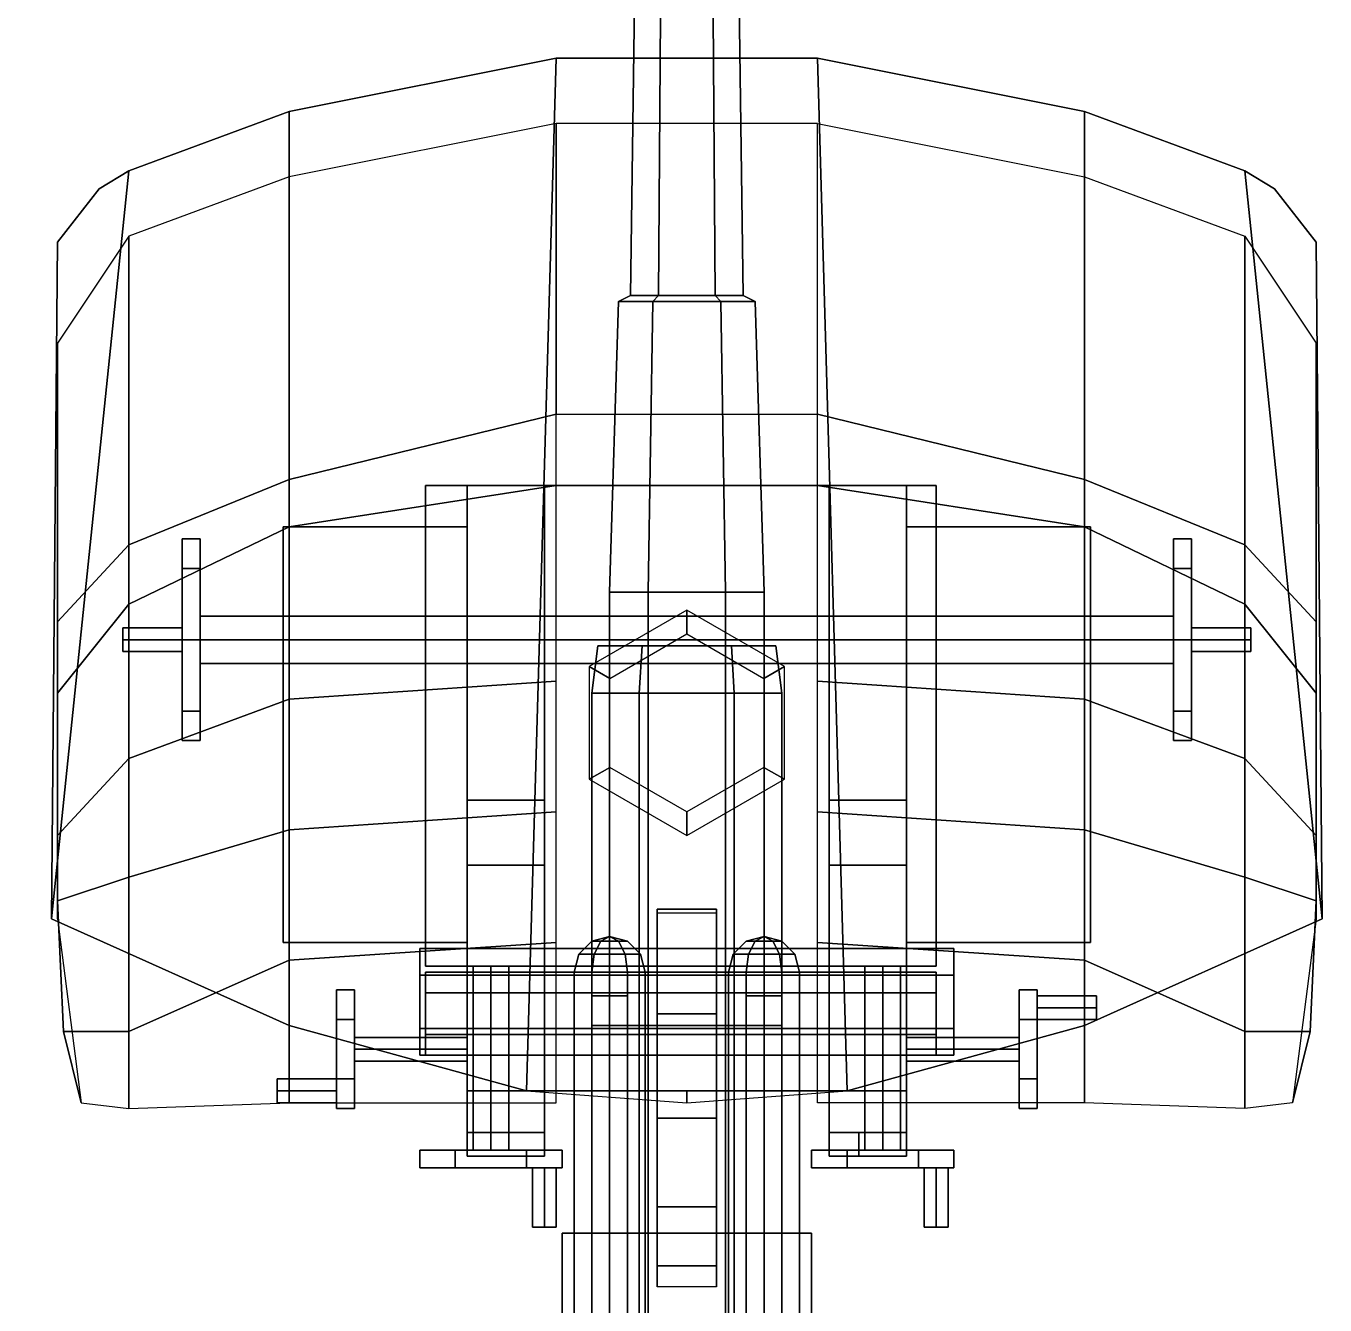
# Model space of a CAD drawing. Header units: millimetres. Extents: x -3.5 to 3.5, y -23.5 to 25.1.
# Drawn here: x -1.113 to 1.075, y -15.241 to -13.086 of the extents above; entities that cross this region are included whole.
import ezdxf

# ---------------------------------------------------------------- set-up
doc = ezdxf.new("R2010")
doc.units = ezdxf.units.MM
for name, color, linetype in [('gun', 1, 'Continuous'), ('sleeve', 5, 'Continuous'), ('superstructure', 3, 'Continuous'), ('turret', 2, 'Continuous')]:
    doc.layers.add(name, color=color, linetype=linetype)

msp = doc.modelspace()

# ---------------------------------------------------------------- linework, layer by layer
msp.add_3dface([(3.12, 12.85, -1.31), (3.12, -16.49, -1.31), (-3.12, -16.49, -1.31), (-3.12, 12.85, -1.31)])
at = {"layer": 'gun'}
for points in [[(-0.035, -11.73, 3.2906), (-0.07, -11.73, 3.23), (-0.095, -13.54, 3.23), (-0.0475, -13.54, 3.3123)], [(-0.07, -11.73, 3.23), (-0.035, -11.73, 3.1694), (-0.0475, -13.54, 3.1477), (-0.095, -13.54, 3.23)], [(-0.035, -11.73, 3.1694), (0.035, -11.73, 3.1694), (0.0475, -13.54, 3.1477), (-0.0475, -13.54, 3.1477)], [(0.035, -11.73, 3.2906), (-0.035, -11.73, 3.2906), (-0.0475, -13.54, 3.3123), (0.0475, -13.54, 3.3123)], [(0.07, -11.73, 3.23), (0.035, -11.73, 3.2906), (0.0475, -13.54, 3.3123), (0.095, -13.54, 3.23)], [(0.035, -11.73, 3.1694), (0.07, -11.73, 3.23), (0.095, -13.54, 3.23), (0.0475, -13.54, 3.1477)], [(-0.0475, -13.54, 3.3123), (-0.095, -13.54, 3.23), (-0.115, -13.55, 3.23), (-0.0575, -13.55, 3.3296)], [(-0.095, -13.54, 3.23), (-0.0475, -13.54, 3.1477), (-0.0575, -13.55, 3.1304), (-0.115, -13.55, 3.23)], [(-0.0475, -13.54, 3.1477), (0.0475, -13.54, 3.1477), (0.0575, -13.55, 3.1304), (-0.0575, -13.55, 3.1304)], [(0.0475, -13.54, 3.3123), (-0.0475, -13.54, 3.3123), (-0.0575, -13.55, 3.3296), (0.0575, -13.55, 3.3296)], [(0.095, -13.54, 3.23), (0.0475, -13.54, 3.3123), (0.0575, -13.55, 3.3296), (0.115, -13.55, 3.23)], [(0.0475, -13.54, 3.1477), (0.095, -13.54, 3.23), (0.115, -13.55, 3.23), (0.0575, -13.55, 3.1304)], [(-0.0575, -13.55, 3.3296), (-0.115, -13.55, 3.23), (-0.13, -14.04, 3.23), (-0.065, -14.04, 3.3426)], [(-0.115, -13.55, 3.23), (-0.0575, -13.55, 3.1304), (-0.065, -14.04, 3.1174), (-0.13, -14.04, 3.23)], [(-0.0575, -13.55, 3.1304), (0.0575, -13.55, 3.1304), (0.065, -14.04, 3.1174), (-0.065, -14.04, 3.1174)], [(0.0575, -13.55, 3.3296), (-0.0575, -13.55, 3.3296), (-0.065, -14.04, 3.3426), (0.065, -14.04, 3.3426)], [(0.115, -13.55, 3.23), (0.0575, -13.55, 3.3296), (0.065, -14.04, 3.3426), (0.13, -14.04, 3.23)], [(0.0575, -13.55, 3.1304), (0.115, -13.55, 3.23), (0.13, -14.04, 3.23), (0.065, -14.04, 3.1174)], [(-0.065, -14.04, 3.3426), (-0.13, -14.04, 3.23), (-0.13, -15.44, 3.23), (-0.065, -15.44, 3.3426)], [(-0.13, -14.04, 3.23), (-0.065, -14.04, 3.1174), (-0.065, -15.44, 3.1174), (-0.13, -15.44, 3.23)], [(-0.065, -14.04, 3.1174), (0.065, -14.04, 3.1174), (0.065, -15.44, 3.1174), (-0.065, -15.44, 3.1174)], [(0.065, -14.04, 3.3426), (-0.065, -14.04, 3.3426), (-0.065, -15.44, 3.3426), (0.065, -15.44, 3.3426)], [(0.13, -14.04, 3.23), (0.065, -14.04, 3.3426), (0.065, -15.44, 3.3426), (0.13, -15.44, 3.23)], [(0.065, -14.04, 3.1174), (0.13, -14.04, 3.23), (0.13, -15.44, 3.23), (0.065, -15.44, 3.1174)], [(-0.13, -14.72, 3.5), (-0.16, -14.72, 3.47), (-0.16, -15.53, 3.47), (-0.13, -15.53, 3.5)], [(-0.16, -14.72, 3.47), (-0.13, -14.72, 3.44), (-0.13, -15.53, 3.44), (-0.16, -15.53, 3.47)], [(-0.1, -14.72, 3.47), (-0.13, -14.72, 3.5), (-0.13, -15.53, 3.5), (-0.1, -15.53, 3.47)], [(-0.13, -14.72, 3.44), (-0.1, -14.72, 3.47), (-0.1, -15.53, 3.47), (-0.13, -15.53, 3.44)], [(0.1, -14.72, 3.47), (0.13, -14.72, 3.44), (0.13, -15.53, 3.44), (0.1, -15.53, 3.47)], [(0.13, -14.72, 3.5), (0.1, -14.72, 3.47), (0.1, -15.53, 3.47), (0.13, -15.53, 3.5)], [(0.13, -14.72, 3.44), (0.16, -14.72, 3.47), (0.16, -15.53, 3.47), (0.13, -15.53, 3.44)], [(0.16, -14.72, 3.47), (0.13, -14.72, 3.5), (0.13, -15.53, 3.5), (0.16, -15.53, 3.47)]]:
    msp.add_3dface(points, dxfattribs=at)
at = {"layer": 'sleeve'}
for points in [[(-0.075, -14.13, 3.3599), (-0.15, -14.13, 3.23), (-0.16, -14.21, 3.23), (-0.08, -14.21, 3.3686)], [(-0.15, -14.13, 3.23), (-0.075, -14.13, 3.1001), (-0.08, -14.21, 3.0914), (-0.16, -14.21, 3.23)], [(0.15, -14.13, 3.23), (-0.15, -14.13, 3.23), (-0.075, -14.13, 3.3599), (0.075, -14.13, 3.3599)], [(0.075, -14.13, 3.1001), (-0.075, -14.13, 3.1001), (-0.15, -14.13, 3.23), (0.15, -14.13, 3.23)], [(-0.075, -14.13, 3.1001), (0.075, -14.13, 3.1001), (0.08, -14.21, 3.0914), (-0.08, -14.21, 3.0914)], [(0.075, -14.13, 3.3599), (-0.075, -14.13, 3.3599), (-0.08, -14.21, 3.3686), (0.08, -14.21, 3.3686)], [(0.15, -14.13, 3.23), (0.075, -14.13, 3.3599), (0.08, -14.21, 3.3686), (0.16, -14.21, 3.23)], [(0.075, -14.13, 3.1001), (0.15, -14.13, 3.23), (0.16, -14.21, 3.23), (0.08, -14.21, 3.0914)], [(-0.08, -14.21, 3.3686), (-0.16, -14.21, 3.23), (-0.16, -15.4, 3.23), (-0.08, -15.4, 3.3686)], [(-0.16, -14.21, 3.23), (-0.08, -14.21, 3.0914), (-0.08, -15.4, 3.0914), (-0.16, -15.4, 3.23)], [(-0.08, -14.21, 3.0914), (0.08, -14.21, 3.0914), (0.08, -15.4, 3.0914), (-0.08, -15.4, 3.0914)], [(0.08, -14.21, 3.3686), (-0.08, -14.21, 3.3686), (-0.08, -15.4, 3.3686), (0.08, -15.4, 3.3686)], [(0.16, -14.21, 3.23), (0.08, -14.21, 3.3686), (0.08, -15.4, 3.3686), (0.16, -15.4, 3.23)], [(0.08, -14.21, 3.0914), (0.16, -14.21, 3.23), (0.16, -15.4, 3.23), (0.08, -15.4, 3.0914)], [(0.05, -14.58, 3.23), (0.05, -14.574, 2.805), (-0.05, -14.574, 2.805), (-0.05, -14.58, 3.23)], [(-0.05, -15.21, 3.23), (-0.05, -14.58, 3.23), (-0.05, -14.574, 2.805)], [(-0.05, -15.175, 3.054), (-0.05, -15.21, 3.23), (-0.05, -14.574, 2.805), (-0.05, -14.75, 2.77)], [(0.05, -14.574, 2.805), (0.05, -14.75, 2.77), (-0.05, -14.75, 2.77), (-0.05, -14.574, 2.805)], [(0.05, -14.58, 3.23), (0.05, -15.21, 3.23), (0.05, -14.574, 2.805)], [(0.05, -15.21, 3.23), (0.05, -15.175, 3.054), (0.05, -14.75, 2.77), (0.05, -14.574, 2.805)], [(-0.16, -14.628, 3.47), (-0.182, -14.65, 3.47), (-0.156, -14.65, 3.515), (-0.145, -14.628, 3.496)], [(-0.145, -14.628, 3.444), (-0.156, -14.65, 3.425), (-0.182, -14.65, 3.47), (-0.16, -14.628, 3.47)], [(-0.13, -14.62, 3.47), (-0.16, -14.628, 3.47), (-0.145, -14.628, 3.496), (-0.13, -14.62, 3.47)], [(-0.13, -14.62, 3.47), (-0.145, -14.628, 3.444), (-0.16, -14.628, 3.47), (-0.13, -14.62, 3.47)], [(-0.145, -14.628, 3.496), (-0.156, -14.65, 3.515), (-0.104, -14.65, 3.515), (-0.115, -14.628, 3.496)], [(-0.115, -14.628, 3.444), (-0.104, -14.65, 3.425), (-0.156, -14.65, 3.425), (-0.145, -14.628, 3.444)], [(-0.13, -14.62, 3.47), (-0.145, -14.628, 3.496), (-0.115, -14.628, 3.496), (-0.13, -14.62, 3.47)], [(-0.13, -14.62, 3.47), (-0.115, -14.628, 3.444), (-0.145, -14.628, 3.444), (-0.13, -14.62, 3.47)], [(-0.13, -14.62, 3.47), (-0.115, -14.628, 3.496), (-0.1, -14.628, 3.47), (-0.13, -14.62, 3.47)], [(-0.13, -14.62, 3.47), (-0.1, -14.628, 3.47), (-0.115, -14.628, 3.444), (-0.13, -14.62, 3.47)], [(-0.115, -14.628, 3.496), (-0.104, -14.65, 3.515), (-0.078, -14.65, 3.47), (-0.1, -14.628, 3.47)], [(-0.1, -14.628, 3.47), (-0.078, -14.65, 3.47), (-0.104, -14.65, 3.425), (-0.115, -14.628, 3.444)], [(0.115, -14.628, 3.444), (0.104, -14.65, 3.425), (0.078, -14.65, 3.47), (0.1, -14.628, 3.47)], [(0.1, -14.628, 3.47), (0.078, -14.65, 3.47), (0.104, -14.65, 3.515), (0.115, -14.628, 3.496)], [(0.13, -14.62, 3.47), (0.115, -14.628, 3.444), (0.1, -14.628, 3.47), (0.13, -14.62, 3.47)], [(0.13, -14.62, 3.47), (0.1, -14.628, 3.47), (0.115, -14.628, 3.496), (0.13, -14.62, 3.47)], [(0.145, -14.628, 3.444), (0.156, -14.65, 3.425), (0.104, -14.65, 3.425), (0.115, -14.628, 3.444)], [(0.115, -14.628, 3.496), (0.104, -14.65, 3.515), (0.156, -14.65, 3.515), (0.145, -14.628, 3.496)], [(0.13, -14.62, 3.47), (0.145, -14.628, 3.444), (0.115, -14.628, 3.444), (0.13, -14.62, 3.47)], [(0.13, -14.62, 3.47), (0.115, -14.628, 3.496), (0.145, -14.628, 3.496), (0.13, -14.62, 3.47)], [(0.13, -14.62, 3.47), (0.16, -14.628, 3.47), (0.145, -14.628, 3.444), (0.13, -14.62, 3.47)], [(0.13, -14.62, 3.47), (0.145, -14.628, 3.496), (0.16, -14.628, 3.47), (0.13, -14.62, 3.47)], [(0.16, -14.628, 3.47), (0.182, -14.65, 3.47), (0.156, -14.65, 3.425), (0.145, -14.628, 3.444)], [(0.145, -14.628, 3.496), (0.156, -14.65, 3.515), (0.182, -14.65, 3.47), (0.16, -14.628, 3.47)], [(-0.182, -14.65, 3.47), (-0.19, -14.68, 3.47), (-0.16, -14.68, 3.522), (-0.156, -14.65, 3.515)], [(-0.156, -14.65, 3.425), (-0.16, -14.68, 3.418), (-0.19, -14.68, 3.47), (-0.182, -14.65, 3.47)], [(-0.156, -14.65, 3.515), (-0.16, -14.68, 3.522), (-0.1, -14.68, 3.522), (-0.104, -14.65, 3.515)], [(-0.104, -14.65, 3.425), (-0.1, -14.68, 3.418), (-0.16, -14.68, 3.418), (-0.156, -14.65, 3.425)], [(-0.104, -14.65, 3.515), (-0.1, -14.68, 3.522), (-0.07, -14.68, 3.47), (-0.078, -14.65, 3.47)], [(-0.078, -14.65, 3.47), (-0.07, -14.68, 3.47), (-0.1, -14.68, 3.418), (-0.104, -14.65, 3.425)], [(0.104, -14.65, 3.425), (0.1, -14.68, 3.418), (0.07, -14.68, 3.47), (0.078, -14.65, 3.47)], [(0.078, -14.65, 3.47), (0.07, -14.68, 3.47), (0.1, -14.68, 3.522), (0.104, -14.65, 3.515)], [(0.156, -14.65, 3.425), (0.16, -14.68, 3.418), (0.1, -14.68, 3.418), (0.104, -14.65, 3.425)], [(0.104, -14.65, 3.515), (0.1, -14.68, 3.522), (0.16, -14.68, 3.522), (0.156, -14.65, 3.515)], [(0.182, -14.65, 3.47), (0.19, -14.68, 3.47), (0.16, -14.68, 3.418), (0.156, -14.65, 3.425)], [(0.156, -14.65, 3.515), (0.16, -14.68, 3.522), (0.19, -14.68, 3.47), (0.182, -14.65, 3.47)], [(-0.44, -14.785, 3.2906), (-0.44, -14.715, 3.2906), (-0.44, -14.68, 3.23), (-0.44, -14.82, 3.23)], [(0.42, -14.715, 3.2906), (0.42, -14.68, 3.23), (-0.44, -14.68, 3.23), (-0.44, -14.715, 3.2906)], [(-0.44, -14.82, 3.23), (-0.44, -14.68, 3.23), (-0.44, -14.715, 3.1694), (-0.44, -14.785, 3.1694)], [(0.42, -14.68, 3.23), (0.42, -14.715, 3.1694), (-0.44, -14.715, 3.1694), (-0.44, -14.68, 3.23)], [(-0.16, -14.68, 3.522), (-0.19, -14.68, 3.47), (-0.19, -15.51, 3.47), (-0.16, -15.51, 3.522)], [(-0.19, -14.68, 3.47), (-0.16, -14.68, 3.418), (-0.16, -15.51, 3.418), (-0.19, -15.51, 3.47)], [(-0.16, -14.68, 3.14), (-0.16, -14.77, 3.14), (-0.16, -14.77, 3.42), (-0.16, -14.68, 3.42)], [(0.16, -14.68, 3.14), (-0.16, -14.68, 3.14), (-0.16, -14.68, 3.42), (0.16, -14.68, 3.42)], [(0.16, -14.77, 3.14), (-0.16, -14.77, 3.14), (-0.16, -14.68, 3.14), (0.16, -14.68, 3.14)], [(-0.1, -14.68, 3.522), (-0.16, -14.68, 3.522), (-0.16, -15.51, 3.522), (-0.1, -15.51, 3.522)], [(-0.16, -14.68, 3.418), (-0.1, -14.68, 3.418), (-0.1, -15.51, 3.418), (-0.16, -15.51, 3.418)], [(-0.16, -14.68, 3.42), (-0.16, -14.77, 3.42), (0.16, -14.77, 3.42), (0.16, -14.68, 3.42)], [(-0.07, -14.68, 3.47), (-0.1, -14.68, 3.522), (-0.1, -15.51, 3.522), (-0.07, -15.51, 3.47)], [(-0.1, -14.68, 3.418), (-0.07, -14.68, 3.47), (-0.07, -15.51, 3.47), (-0.1, -15.51, 3.418)], [(0.07, -14.68, 3.47), (0.1, -14.68, 3.418), (0.1, -15.51, 3.418), (0.07, -15.51, 3.47)], [(0.1, -14.68, 3.522), (0.07, -14.68, 3.47), (0.07, -15.51, 3.47), (0.1, -15.51, 3.522)], [(0.1, -14.68, 3.418), (0.16, -14.68, 3.418), (0.16, -15.51, 3.418), (0.1, -15.51, 3.418)], [(0.16, -14.68, 3.522), (0.1, -14.68, 3.522), (0.1, -15.51, 3.522), (0.16, -15.51, 3.522)], [(0.16, -14.68, 3.42), (0.16, -14.77, 3.42), (0.16, -14.77, 3.14), (0.16, -14.68, 3.14)], [(0.16, -14.68, 3.418), (0.19, -14.68, 3.47), (0.19, -15.51, 3.47), (0.16, -15.51, 3.418)], [(0.19, -14.68, 3.47), (0.16, -14.68, 3.522), (0.16, -15.51, 3.522), (0.19, -15.51, 3.47)], [(0.42, -14.82, 3.23), (0.42, -14.68, 3.23), (0.42, -14.715, 3.2906), (0.42, -14.785, 3.2906)], [(0.42, -14.785, 3.1694), (0.42, -14.715, 3.1694), (0.42, -14.68, 3.23), (0.42, -14.82, 3.23)], [(0.42, -14.715, 3.1694), (0.42, -14.785, 3.1694), (-0.44, -14.785, 3.1694), (-0.44, -14.715, 3.1694)], [(0.42, -14.785, 3.2906), (0.42, -14.715, 3.2906), (-0.44, -14.715, 3.2906), (-0.44, -14.785, 3.2906)], [(0.16, -14.77, 3.42), (-0.16, -14.77, 3.42), (-0.16, -14.77, 3.14), (0.16, -14.77, 3.14)], [(-0.05, -15.0753, 2.9047), (-0.05, -15.175, 3.054), (-0.05, -14.75, 2.77), (-0.05, -14.926, 2.805)], [(0.05, -14.75, 2.77), (0.05, -14.926, 2.805), (-0.05, -14.926, 2.805), (-0.05, -14.75, 2.77)], [(0.05, -15.175, 3.054), (0.05, -15.0753, 2.9047), (0.05, -14.926, 2.805), (0.05, -14.75, 2.77)], [(0.42, -14.82, 3.23), (0.42, -14.785, 3.2906), (-0.44, -14.785, 3.2906), (-0.44, -14.82, 3.23)], [(0.42, -14.785, 3.1694), (0.42, -14.82, 3.23), (-0.44, -14.82, 3.23), (-0.44, -14.785, 3.1694)], [(0.05, -14.926, 2.805), (0.05, -15.0753, 2.9047), (-0.05, -15.0753, 2.9047), (-0.05, -14.926, 2.805)], [(0.05, -15.0753, 2.9047), (0.05, -15.175, 3.054), (-0.05, -15.175, 3.054), (-0.05, -15.0753, 2.9047)], [(-0.21, -15.12, 3.14), (-0.21, -15.4, 3.14), (-0.21, -15.4, 3.48), (-0.21, -15.12, 3.48)], [(0.21, -15.12, 3.14), (-0.21, -15.12, 3.14), (-0.21, -15.12, 3.48), (0.21, -15.12, 3.48)], [(0.21, -15.4, 3.14), (-0.21, -15.4, 3.14), (-0.21, -15.12, 3.14), (0.21, -15.12, 3.14)], [(0.21, -15.12, 3.48), (-0.21, -15.12, 3.48), (-0.08, -15.12, 3.56), (0.08, -15.12, 3.56)], [(-0.21, -15.12, 3.48), (-0.21, -15.4, 3.48), (-0.08, -15.4, 3.56), (-0.08, -15.12, 3.56)], [(-0.08, -15.12, 3.56), (-0.08, -15.4, 3.56), (0.08, -15.4, 3.56), (0.08, -15.12, 3.56)], [(0.08, -15.12, 3.56), (0.08, -15.4, 3.56), (0.21, -15.4, 3.48), (0.21, -15.12, 3.48)], [(0.21, -15.12, 3.48), (0.21, -15.4, 3.48), (0.21, -15.4, 3.14), (0.21, -15.12, 3.14)], [(0.05, -15.175, 3.054), (0.05, -15.21, 3.23), (-0.05, -15.21, 3.23), (-0.05, -15.175, 3.054)]]:
    msp.add_3dface(points, dxfattribs=at)
at = {"layer": 'superstructure'}
for points in [[(-0.99, -17.37, 5.66), (-1, -17.37, 5.67), (-1.99, -6.92, 5.98), (-1.98, -6.92, 5.97)], [(-1, -17.37, 5.67), (-0.99, -17.37, 5.68), (-1.98, -6.92, 5.99), (-1.99, -6.92, 5.98)], [(-0.98, -17.37, 5.67), (-0.99, -17.37, 5.66), (-1.98, -6.92, 5.97), (-1.97, -6.92, 5.98)], [(-0.99, -17.37, 5.68), (-0.98, -17.37, 5.67), (-1.97, -6.92, 5.98), (-1.98, -6.92, 5.99)], [(0.98, -17.37, 5.67), (0.99, -17.37, 5.68), (1.98, -6.92, 5.99), (1.97, -6.92, 5.98)], [(0.99, -17.37, 5.66), (0.98, -17.37, 5.67), (1.97, -6.92, 5.98), (1.98, -6.92, 5.97)], [(0.99, -17.37, 5.68), (1, -17.37, 5.67), (1.99, -6.92, 5.98), (1.98, -6.92, 5.99)], [(1, -17.37, 5.67), (0.99, -17.37, 5.66), (1.98, -6.92, 5.97), (1.99, -6.92, 5.98)], [(-1.63, -10.67, 2.34), (-2.33, -17.99, 2.34), (2.33, -17.99, 2.34), (1.63, -10.67, 2.34)]]:
    msp.add_3dface(points, dxfattribs=at)
at = {"layer": 'turret'}
for points in [[(-0.67, -13.23, 2.06), (-0.22, -13.14, 2.06), (-0.22, -13.14, 1.92), (-0.67, -13.23, 1.92)], [(-0.67, -14.77, 2.06), (-0.27, -14.88, 2.06), (-0.22, -13.14, 2.06), (-0.67, -13.23, 2.06)], [(-0.22, -13.14, 2.06), (-0.27, -14.88, 2.06), (0.27, -14.88, 2.06), (0.22, -13.14, 2.06)], [(0.22, -13.14, 1.92), (-0.22, -13.14, 1.92), (-0.22, -13.14, 2.06), (0.22, -13.14, 2.06)], [(0.67, -13.23, 1.92), (0.22, -13.14, 1.92), (0.22, -13.14, 2.06), (0.67, -13.23, 2.06)], [(0.22, -13.14, 2.06), (0.27, -14.88, 2.06), (0.67, -14.77, 2.06), (0.67, -13.23, 2.06)], [(-1.07, -14.59, 2.06), (-0.67, -14.77, 2.06), (-0.67, -13.23, 2.06), (-0.94, -13.33, 2.06)], [(-0.94, -13.33, 2.06), (-0.67, -13.23, 2.06), (-0.67, -13.23, 1.92), (-0.94, -13.33, 1.92)], [(0.94, -13.33, 1.92), (0.67, -13.23, 1.92), (0.67, -13.23, 2.06), (0.94, -13.33, 2.06)], [(0.67, -13.23, 2.06), (0.67, -14.77, 2.06), (1.07, -14.59, 2.06), (0.94, -13.33, 2.06)], [(-1.06, -13.45, 2.06), (-1.07, -14.59, 2.06), (-0.94, -13.33, 2.06), (-0.99, -13.36, 2.06)], [(-0.99, -13.36, 2.06), (-0.94, -13.33, 2.06), (-0.94, -13.33, 1.92), (-0.99, -13.36, 1.92)], [(0.99, -13.36, 1.92), (0.94, -13.33, 1.92), (0.94, -13.33, 2.06), (0.99, -13.36, 2.06)], [(0.94, -13.33, 2.06), (1.07, -14.59, 2.06), (1.06, -13.45, 2.06), (0.99, -13.36, 2.06)], [(-0.99, -13.36, 1.92), (-1.06, -13.45, 1.92), (-1.06, -13.45, 2.06), (-0.99, -13.36, 2.06)], [(0.99, -13.36, 2.06), (1.06, -13.45, 2.06), (1.06, -13.45, 1.92), (0.99, -13.36, 1.92)], [(-1.06, -13.45, 1.92), (-1.07, -14.59, 1.92), (-1.07, -14.59, 2.06), (-1.06, -13.45, 2.06)], [(1.06, -13.45, 2.06), (1.07, -14.59, 2.06), (1.07, -14.59, 1.92), (1.06, -13.45, 1.92)], [(-0.44, -13.86, 2.38), (-0.44, -14.67, 2.38), (-0.44, -14.67, 2.48), (-0.44, -13.86, 2.48)], [(0.42, -13.86, 2.38), (-0.44, -13.86, 2.38), (-0.44, -13.86, 2.48), (0.42, -13.86, 2.48)], [(0.42, -14.67, 2.38), (-0.44, -14.67, 2.38), (-0.44, -13.86, 2.38), (0.42, -13.86, 2.38)], [(-0.44, -13.86, 2.48), (-0.44, -14.67, 2.48), (0.42, -14.67, 2.48), (0.42, -13.86, 2.48)], [(-0.24, -13.86, 2.48), (-0.37, -13.86, 2.48), (-0.37, -13.86, 3.18), (-0.24, -13.86, 3.18)], [(-0.37, -13.86, 2.48), (-0.37, -14.67, 2.48), (-0.37, -14.67, 3.18), (-0.37, -13.86, 3.18)], [(-0.24, -13.86, 3.18), (-0.37, -13.86, 3.18), (-0.37, -14.39, 3.18), (-0.24, -14.39, 3.18)], [(-0.24, -13.86, 3.18), (-0.24, -14.67, 3.18), (-0.24, -14.67, 2.48), (-0.24, -13.86, 2.48)], [(0.24, -13.86, 2.48), (0.24, -14.67, 2.48), (0.24, -14.67, 3.18), (0.24, -13.86, 3.18)], [(0.37, -13.86, 2.48), (0.24, -13.86, 2.48), (0.24, -13.86, 3.18), (0.37, -13.86, 3.18)], [(0.37, -13.86, 3.18), (0.24, -13.86, 3.18), (0.24, -14.39, 3.18), (0.37, -14.39, 3.18)], [(0.37, -13.86, 3.18), (0.37, -14.67, 3.18), (0.37, -14.67, 2.48), (0.37, -13.86, 2.48)], [(0.42, -13.86, 2.48), (0.42, -14.67, 2.48), (0.42, -14.67, 2.38), (0.42, -13.86, 2.38)], [(-0.37, -13.93, 2.92), (-0.37, -13.93, 2.69), (-0.68, -13.93, 2.69), (-0.68, -13.93, 2.92)], [(-0.68, -13.93, 2.69), (-0.68, -14.63, 2.69), (-0.68, -14.63, 2.92), (-0.68, -13.93, 2.92)], [(-0.37, -13.93, 2.69), (-0.37, -14.63, 2.69), (-0.68, -14.63, 2.69), (-0.68, -13.93, 2.69)], [(-0.68, -13.93, 2.92), (-0.68, -14.63, 2.92), (-0.37, -14.63, 2.92), (-0.37, -13.93, 2.92)], [(0.68, -13.93, 2.92), (0.68, -13.93, 2.69), (0.37, -13.93, 2.69), (0.37, -13.93, 2.92)], [(0.68, -13.93, 2.69), (0.68, -14.63, 2.69), (0.37, -14.63, 2.69), (0.37, -13.93, 2.69)], [(0.37, -13.93, 2.92), (0.37, -14.63, 2.92), (0.68, -14.63, 2.92), (0.68, -13.93, 2.92)], [(0.68, -14.63, 2.92), (0.68, -14.63, 2.69), (0.68, -13.93, 2.69), (0.68, -13.93, 2.92)], [(-0.82, -13.9998, 2.9202), (-0.82, -13.95, 2.8), (-0.85, -13.95, 2.8), (-0.85, -13.9998, 2.9202)], [(-0.85, -14.29, 2.8), (-0.85, -13.9998, 2.9202), (-0.85, -13.95, 2.8), (-0.85, -14.2402, 2.6798)], [(-0.85, -14.2402, 2.6798), (-0.85, -13.95, 2.8), (-0.85, -13.9998, 2.6798), (-0.85, -14.12, 2.63)], [(-0.82, -13.95, 2.8), (-0.82, -13.9998, 2.6798), (-0.85, -13.9998, 2.6798), (-0.85, -13.95, 2.8)], [(-0.82, -14.2402, 2.6798), (-0.82, -13.95, 2.8), (-0.82, -13.9998, 2.9202), (-0.82, -14.29, 2.8)], [(-0.82, -14.12, 2.63), (-0.82, -13.9998, 2.6798), (-0.82, -13.95, 2.8), (-0.82, -14.2402, 2.6798)], [(0.82, -13.95, 2.8), (0.82, -13.9998, 2.9202), (0.85, -13.9998, 2.9202), (0.85, -13.95, 2.8)], [(0.82, -13.95, 2.8), (0.82, -14.2402, 2.9202), (0.82, -14.12, 2.97), (0.82, -13.9998, 2.9202)], [(0.82, -13.9998, 2.6798), (0.82, -14.29, 2.8), (0.82, -14.2402, 2.9202), (0.82, -13.95, 2.8)], [(0.82, -13.9998, 2.6798), (0.82, -13.95, 2.8), (0.85, -13.95, 2.8), (0.85, -13.9998, 2.6798)], [(0.85, -13.9998, 2.9202), (0.85, -14.12, 2.97), (0.85, -14.2402, 2.9202), (0.85, -13.95, 2.8)], [(0.85, -13.95, 2.8), (0.85, -14.2402, 2.9202), (0.85, -14.29, 2.8), (0.85, -13.9998, 2.6798)], [(-0.85, -14.2402, 2.9202), (-0.85, -14.12, 2.97), (-0.85, -13.9998, 2.9202), (-0.85, -14.29, 2.8)], [(-0.82, -13.9998, 2.6798), (-0.82, -14.12, 2.63), (-0.85, -14.12, 2.63), (-0.85, -13.9998, 2.6798)], [(-0.82, -14.12, 2.97), (-0.82, -13.9998, 2.9202), (-0.85, -13.9998, 2.9202), (-0.85, -14.12, 2.97)], [(-0.82, -14.29, 2.8), (-0.82, -13.9998, 2.9202), (-0.82, -14.12, 2.97), (-0.82, -14.2402, 2.9202)], [(0.82, -14.12, 2.63), (0.82, -13.9998, 2.6798), (0.85, -13.9998, 2.6798), (0.85, -14.12, 2.63)], [(0.82, -14.12, 2.63), (0.82, -14.2402, 2.6798), (0.82, -14.29, 2.8), (0.82, -13.9998, 2.6798)], [(0.82, -13.9998, 2.9202), (0.82, -14.12, 2.97), (0.85, -14.12, 2.97), (0.85, -13.9998, 2.9202)], [(0.85, -13.9998, 2.6798), (0.85, -14.29, 2.8), (0.85, -14.2402, 2.6798), (0.85, -14.12, 2.63)], [(0.82, -14.12, 2.84), (0.82, -14.08, 2.8), (-0.82, -14.08, 2.8), (-0.82, -14.12, 2.84)], [(0.82, -14.08, 2.8), (0.82, -14.12, 2.76), (-0.82, -14.12, 2.76), (-0.82, -14.08, 2.8)], [(0, -14.07, 2.06), (-0.1645, -14.165, 2.06), (-0.1299, -14.185, 2.38), (0, -14.11, 2.38)], [(0.1645, -14.165, 2.06), (0, -14.07, 2.06), (0, -14.11, 2.38), (0.1299, -14.185, 2.38)], [(-0.95, -14.14, 2.93), (-0.95, -14.12, 2.95), (-0.95, -14.1, 2.93), (-0.95, -14.12, 2.91)], [(-0.85, -14.1, 2.93), (-0.85, -14.12, 2.91), (-0.95, -14.12, 2.91), (-0.95, -14.1, 2.93)], [(-0.85, -14.12, 2.95), (-0.85, -14.1, 2.93), (-0.95, -14.1, 2.93), (-0.95, -14.12, 2.95)], [(0.85, -14.1, 2.93), (0.85, -14.12, 2.95), (0.95, -14.12, 2.95), (0.95, -14.1, 2.93)], [(0.85, -14.12, 2.91), (0.85, -14.1, 2.93), (0.95, -14.1, 2.93), (0.95, -14.12, 2.91)], [(0.95, -14.1, 2.93), (0.95, -14.12, 2.95), (0.95, -14.14, 2.93), (0.95, -14.12, 2.91)], [(-0.85, -14.12, 2.91), (-0.85, -14.14, 2.93), (-0.95, -14.14, 2.93), (-0.95, -14.12, 2.91)], [(-0.85, -14.14, 2.93), (-0.85, -14.12, 2.95), (-0.95, -14.12, 2.95), (-0.95, -14.14, 2.93)], [(-0.82, -14.12, 2.63), (-0.82, -14.2402, 2.6798), (-0.85, -14.2402, 2.6798), (-0.85, -14.12, 2.63)], [(-0.82, -14.2402, 2.9202), (-0.82, -14.12, 2.97), (-0.85, -14.12, 2.97), (-0.85, -14.2402, 2.9202)], [(0.82, -14.16, 2.8), (0.82, -14.12, 2.84), (-0.82, -14.12, 2.84), (-0.82, -14.16, 2.8)], [(0.82, -14.12, 2.76), (0.82, -14.16, 2.8), (-0.82, -14.16, 2.8), (-0.82, -14.12, 2.76)], [(0.82, -14.2402, 2.6798), (0.82, -14.12, 2.63), (0.85, -14.12, 2.63), (0.85, -14.2402, 2.6798)], [(0.82, -14.12, 2.97), (0.82, -14.2402, 2.9202), (0.85, -14.2402, 2.9202), (0.85, -14.12, 2.97)], [(0.85, -14.12, 2.95), (0.85, -14.14, 2.93), (0.95, -14.14, 2.93), (0.95, -14.12, 2.95)], [(0.85, -14.14, 2.93), (0.85, -14.12, 2.91), (0.95, -14.12, 2.91), (0.95, -14.14, 2.93)], [(-0.1645, -14.165, 2.06), (-0.1645, -14.355, 2.06), (-0.1299, -14.335, 2.38), (-0.1299, -14.185, 2.38)], [(0.1645, -14.355, 2.06), (0.1645, -14.165, 2.06), (0.1299, -14.185, 2.38), (0.1299, -14.335, 2.38)], [(-0.82, -14.29, 2.8), (-0.82, -14.2402, 2.9202), (-0.85, -14.2402, 2.9202), (-0.85, -14.29, 2.8)], [(-0.82, -14.2402, 2.6798), (-0.82, -14.29, 2.8), (-0.85, -14.29, 2.8), (-0.85, -14.2402, 2.6798)], [(0.82, -14.2402, 2.9202), (0.82, -14.29, 2.8), (0.85, -14.29, 2.8), (0.85, -14.2402, 2.9202)], [(0.82, -14.29, 2.8), (0.82, -14.2402, 2.6798), (0.85, -14.2402, 2.6798), (0.85, -14.29, 2.8)], [(-0.1645, -14.355, 2.06), (0, -14.45, 2.06), (0, -14.41, 2.38), (-0.1299, -14.335, 2.38)], [(0, -14.45, 2.06), (0.1645, -14.355, 2.06), (0.1299, -14.335, 2.38), (0, -14.41, 2.38)], [(-0.24, -14.39, 3.18), (-0.37, -14.39, 3.18), (-0.37, -14.5, 3.39), (-0.24, -14.5, 3.39)], [(-0.37, -14.39, 3.18), (-0.37, -14.67, 3.18), (-0.37, -14.67, 3.39), (-0.37, -14.5, 3.39)], [(-0.24, -14.5, 3.39), (-0.24, -14.67, 3.39), (-0.24, -14.67, 3.18), (-0.24, -14.39, 3.18)], [(0.24, -14.39, 3.18), (0.24, -14.67, 3.18), (0.24, -14.67, 3.39), (0.24, -14.5, 3.39)], [(0.37, -14.39, 3.18), (0.24, -14.39, 3.18), (0.24, -14.5, 3.39), (0.37, -14.5, 3.39)], [(0.37, -14.5, 3.39), (0.37, -14.67, 3.39), (0.37, -14.67, 3.18), (0.37, -14.39, 3.18)], [(-0.37, -14.5, 3.39), (-0.37, -14.67, 3.39), (-0.24, -14.67, 3.39), (-0.24, -14.5, 3.39)], [(0.24, -14.5, 3.39), (0.24, -14.67, 3.39), (0.37, -14.67, 3.39), (0.37, -14.5, 3.39)], [(-1.07, -14.59, 1.92), (-0.67, -14.77, 1.92), (-0.67, -14.77, 2.06), (-1.07, -14.59, 2.06)], [(1.07, -14.59, 2.06), (0.67, -14.77, 2.06), (0.67, -14.77, 1.92), (1.07, -14.59, 1.92)], [(-0.68, -14.63, 2.92), (-0.68, -14.63, 2.69), (-0.37, -14.63, 2.69), (-0.37, -14.63, 2.92)], [(0.37, -14.63, 2.92), (0.37, -14.63, 2.69), (0.68, -14.63, 2.69), (0.68, -14.63, 2.92)], [(-0.45, -14.82, 2.73), (-0.45, -14.64, 2.73), (-0.45, -14.685, 2.6521), (-0.45, -14.775, 2.6521)], [(0.45, -14.64, 2.73), (0.45, -14.685, 2.6521), (-0.45, -14.685, 2.6521), (-0.45, -14.64, 2.73)], [(-0.45, -14.775, 2.8079), (-0.45, -14.685, 2.8079), (-0.45, -14.64, 2.73), (-0.45, -14.82, 2.73)], [(0.45, -14.685, 2.8079), (0.45, -14.64, 2.73), (-0.45, -14.64, 2.73), (-0.45, -14.685, 2.8079)], [(0.45, -14.775, 2.6521), (0.45, -14.685, 2.6521), (0.45, -14.64, 2.73), (0.45, -14.82, 2.73)], [(0.45, -14.82, 2.73), (0.45, -14.64, 2.73), (0.45, -14.685, 2.8079), (0.45, -14.775, 2.8079)], [(0.42, -14.67, 2.48), (-0.44, -14.67, 2.48), (-0.44, -14.67, 2.38), (0.42, -14.67, 2.38)], [(-0.37, -14.67, 2.77), (-0.37, -14.95, 2.84), (-0.37, -14.95, 3.08), (-0.37, -14.67, 3.08)], [(-0.24, -14.67, 3.18), (-0.37, -14.67, 3.18), (-0.37, -14.67, 2.48), (-0.24, -14.67, 2.48)], [(-0.24, -14.67, 2.77), (-0.24, -14.95, 2.84), (-0.37, -14.95, 2.84), (-0.37, -14.67, 2.77)], [(-0.37, -14.67, 3.05), (-0.37, -14.88, 3.16), (-0.37, -14.88, 3.32), (-0.37, -14.67, 3.32)], [(-0.24, -14.67, 3.39), (-0.37, -14.67, 3.39), (-0.37, -14.67, 3.18), (-0.24, -14.67, 3.18)], [(-0.37, -14.67, 3.08), (-0.37, -14.95, 3.08), (-0.24, -14.95, 3.08), (-0.24, -14.67, 3.08)], [(-0.24, -14.67, 3.05), (-0.24, -14.88, 3.16), (-0.37, -14.88, 3.16), (-0.37, -14.67, 3.05)], [(-0.37, -14.67, 3.32), (-0.37, -14.88, 3.32), (-0.24, -14.88, 3.32), (-0.24, -14.67, 3.32)], [(-0.33, -14.67, 2.83), (-0.36, -14.67, 2.8), (-0.36, -14.98, 2.8), (-0.33, -14.98, 2.83)], [(-0.36, -14.67, 2.8), (-0.33, -14.67, 2.77), (-0.33, -14.98, 2.77), (-0.36, -14.98, 2.8)], [(-0.3, -14.67, 2.8), (-0.33, -14.67, 2.83), (-0.33, -14.98, 2.83), (-0.3, -14.98, 2.8)], [(-0.33, -14.67, 2.77), (-0.3, -14.67, 2.8), (-0.3, -14.98, 2.8), (-0.33, -14.98, 2.77)], [(-0.24, -14.95, 3.08), (-0.24, -14.95, 2.84), (-0.24, -14.67, 2.77), (-0.24, -14.67, 3.08)], [(-0.24, -14.88, 3.32), (-0.24, -14.88, 3.16), (-0.24, -14.67, 3.05), (-0.24, -14.67, 3.32)], [(0.24, -14.67, 2.77), (0.24, -14.95, 2.84), (0.24, -14.95, 3.08), (0.24, -14.67, 3.08)], [(0.37, -14.67, 3.18), (0.24, -14.67, 3.18), (0.24, -14.67, 2.48), (0.37, -14.67, 2.48)], [(0.37, -14.67, 2.77), (0.37, -14.95, 2.84), (0.24, -14.95, 2.84), (0.24, -14.67, 2.77)], [(0.24, -14.67, 3.05), (0.24, -14.88, 3.16), (0.24, -14.88, 3.32), (0.24, -14.67, 3.32)], [(0.37, -14.67, 3.39), (0.24, -14.67, 3.39), (0.24, -14.67, 3.18), (0.37, -14.67, 3.18)], [(0.24, -14.67, 3.08), (0.24, -14.95, 3.08), (0.37, -14.95, 3.08), (0.37, -14.67, 3.08)], [(0.37, -14.67, 3.05), (0.37, -14.88, 3.16), (0.24, -14.88, 3.16), (0.24, -14.67, 3.05)], [(0.24, -14.67, 3.32), (0.24, -14.88, 3.32), (0.37, -14.88, 3.32), (0.37, -14.67, 3.32)], [(0.33, -14.67, 2.83), (0.3, -14.67, 2.8), (0.3, -14.98, 2.8), (0.33, -14.98, 2.83)], [(0.3, -14.67, 2.8), (0.33, -14.67, 2.77), (0.33, -14.98, 2.77), (0.3, -14.98, 2.8)], [(0.36, -14.67, 2.8), (0.33, -14.67, 2.83), (0.33, -14.98, 2.83), (0.36, -14.98, 2.8)], [(0.33, -14.67, 2.77), (0.36, -14.67, 2.8), (0.36, -14.98, 2.8), (0.33, -14.98, 2.77)], [(0.37, -14.95, 3.08), (0.37, -14.95, 2.84), (0.37, -14.67, 2.77), (0.37, -14.67, 3.08)], [(0.37, -14.88, 3.32), (0.37, -14.88, 3.16), (0.37, -14.67, 3.05), (0.37, -14.67, 3.32)], [(0.45, -14.775, 2.8079), (0.45, -14.685, 2.8079), (-0.45, -14.685, 2.8079), (-0.45, -14.775, 2.8079)], [(0.45, -14.685, 2.6521), (0.45, -14.775, 2.6521), (-0.45, -14.775, 2.6521), (-0.45, -14.685, 2.6521)], [(-0.59, -14.91, 3.16), (-0.59, -14.71, 3.16), (-0.59, -14.76, 3.0734), (-0.59, -14.86, 3.0734)], [(-0.56, -14.71, 3.16), (-0.56, -14.76, 3.0734), (-0.59, -14.76, 3.0734), (-0.59, -14.71, 3.16)], [(-0.59, -14.86, 3.2466), (-0.59, -14.76, 3.2466), (-0.59, -14.71, 3.16), (-0.59, -14.91, 3.16)], [(-0.56, -14.76, 3.2466), (-0.56, -14.71, 3.16), (-0.59, -14.71, 3.16), (-0.59, -14.76, 3.2466)], [(-0.56, -14.86, 3.0734), (-0.56, -14.76, 3.0734), (-0.56, -14.71, 3.16), (-0.56, -14.91, 3.16)], [(-0.56, -14.91, 3.16), (-0.56, -14.71, 3.16), (-0.56, -14.76, 3.2466), (-0.56, -14.86, 3.2466)], [(0.56, -14.76, 3.0734), (0.56, -14.71, 3.16), (0.59, -14.71, 3.16), (0.59, -14.76, 3.0734)], [(0.56, -14.76, 3.0734), (0.56, -14.86, 3.0734), (0.56, -14.91, 3.16), (0.56, -14.71, 3.16)], [(0.56, -14.71, 3.16), (0.56, -14.76, 3.2466), (0.59, -14.76, 3.2466), (0.59, -14.71, 3.16)], [(0.56, -14.71, 3.16), (0.56, -14.91, 3.16), (0.56, -14.86, 3.2466), (0.56, -14.76, 3.2466)], [(0.59, -14.71, 3.16), (0.59, -14.91, 3.16), (0.59, -14.86, 3.0734), (0.59, -14.76, 3.0734)], [(0.59, -14.76, 3.2466), (0.59, -14.86, 3.2466), (0.59, -14.91, 3.16), (0.59, -14.71, 3.16)], [(0.59, -14.74, 3.14), (0.59, -14.72, 3.16), (0.69, -14.72, 3.16), (0.69, -14.74, 3.14)], [(0.59, -14.72, 3.16), (0.59, -14.74, 3.18), (0.69, -14.74, 3.18), (0.69, -14.72, 3.16)], [(0.69, -14.74, 3.18), (0.69, -14.76, 3.16), (0.69, -14.74, 3.14), (0.69, -14.72, 3.16)], [(0.59, -14.76, 3.16), (0.59, -14.74, 3.14), (0.69, -14.74, 3.14), (0.69, -14.76, 3.16)], [(0.59, -14.74, 3.18), (0.59, -14.76, 3.16), (0.69, -14.76, 3.16), (0.69, -14.74, 3.18)], [(-0.67, -14.77, 1.92), (-0.27, -14.88, 1.92), (-0.27, -14.88, 2.06), (-0.67, -14.77, 2.06)], [(-0.56, -14.86, 3.2466), (-0.56, -14.76, 3.2466), (-0.59, -14.76, 3.2466), (-0.59, -14.86, 3.2466)], [(-0.56, -14.76, 3.0734), (-0.56, -14.86, 3.0734), (-0.59, -14.86, 3.0734), (-0.59, -14.76, 3.0734)], [(0.67, -14.77, 2.06), (0.27, -14.88, 2.06), (0.27, -14.88, 1.92), (0.67, -14.77, 1.92)], [(0.56, -14.76, 3.2466), (0.56, -14.86, 3.2466), (0.59, -14.86, 3.2466), (0.59, -14.76, 3.2466)], [(0.56, -14.86, 3.0734), (0.56, -14.76, 3.0734), (0.59, -14.76, 3.0734), (0.59, -14.86, 3.0734)], [(-0.37, -14.79, 3.16), (-0.37, -14.81, 3.14), (-0.56, -14.81, 3.14), (-0.56, -14.79, 3.16)], [(-0.37, -14.81, 3.18), (-0.37, -14.79, 3.16), (-0.56, -14.79, 3.16), (-0.56, -14.81, 3.18)], [(0.45, -14.775, 2.6521), (0.45, -14.82, 2.73), (-0.45, -14.82, 2.73), (-0.45, -14.775, 2.6521)], [(0.45, -14.82, 2.73), (0.45, -14.775, 2.8079), (-0.45, -14.775, 2.8079), (-0.45, -14.82, 2.73)], [(0.37, -14.81, 3.14), (0.37, -14.79, 3.16), (0.56, -14.79, 3.16), (0.56, -14.81, 3.14)], [(0.37, -14.79, 3.16), (0.37, -14.81, 3.18), (0.56, -14.81, 3.18), (0.56, -14.79, 3.16)], [(-0.37, -14.81, 3.14), (-0.37, -14.83, 3.16), (-0.56, -14.83, 3.16), (-0.56, -14.81, 3.14)], [(-0.37, -14.83, 3.16), (-0.37, -14.81, 3.18), (-0.56, -14.81, 3.18), (-0.56, -14.83, 3.16)], [(0.37, -14.83, 3.16), (0.37, -14.81, 3.14), (0.56, -14.81, 3.14), (0.56, -14.83, 3.16)], [(0.37, -14.81, 3.18), (0.37, -14.83, 3.16), (0.56, -14.83, 3.16), (0.56, -14.81, 3.18)], [(-0.59, -14.86, 3.16), (-0.59, -14.88, 3.14), (-0.69, -14.88, 3.14), (-0.69, -14.86, 3.16)], [(-0.69, -14.88, 3.18), (-0.69, -14.86, 3.16), (-0.69, -14.88, 3.14), (-0.69, -14.9, 3.16)], [(-0.59, -14.88, 3.18), (-0.59, -14.86, 3.16), (-0.69, -14.86, 3.16), (-0.69, -14.88, 3.18)], [(-0.56, -14.86, 3.0734), (-0.56, -14.91, 3.16), (-0.59, -14.91, 3.16), (-0.59, -14.86, 3.0734)], [(-0.56, -14.91, 3.16), (-0.56, -14.86, 3.2466), (-0.59, -14.86, 3.2466), (-0.59, -14.91, 3.16)], [(0.56, -14.91, 3.16), (0.56, -14.86, 3.0734), (0.59, -14.86, 3.0734), (0.59, -14.91, 3.16)], [(0.56, -14.86, 3.2466), (0.56, -14.91, 3.16), (0.59, -14.91, 3.16), (0.59, -14.86, 3.2466)], [(-0.59, -14.88, 3.14), (-0.59, -14.9, 3.16), (-0.69, -14.9, 3.16), (-0.69, -14.88, 3.14)], [(-0.59, -14.9, 3.16), (-0.59, -14.88, 3.18), (-0.69, -14.88, 3.18), (-0.69, -14.9, 3.16)], [(-0.37, -14.88, 3.32), (-0.37, -14.88, 3.16), (-0.24, -14.88, 3.16), (-0.24, -14.88, 3.32)], [(-0.27, -14.88, 1.92), (0, -14.9, 1.92), (0, -14.88, 2.06), (-0.27, -14.88, 2.06)], [(0.27, -14.88, 2.06), (0, -14.88, 2.06), (0, -14.9, 1.92), (0.27, -14.88, 1.92)], [(0.24, -14.88, 3.32), (0.24, -14.88, 3.16), (0.37, -14.88, 3.16), (0.37, -14.88, 3.32)], [(-0.24, -14.95, 2.84), (-0.24, -14.99, 2.95), (-0.37, -14.99, 2.95), (-0.37, -14.95, 2.84)], [(-0.37, -14.95, 2.84), (-0.37, -14.99, 2.95), (-0.37, -14.99, 3.03), (-0.37, -14.95, 3.08)], [(-0.37, -14.95, 3.08), (-0.37, -14.99, 3.03), (-0.24, -14.99, 3.03), (-0.24, -14.95, 3.08)], [(-0.24, -14.99, 3.03), (-0.24, -14.99, 2.95), (-0.24, -14.95, 2.84), (-0.24, -14.95, 3.08)], [(0.37, -14.95, 2.84), (0.37, -14.99, 2.95), (0.24, -14.99, 2.95), (0.24, -14.95, 2.84)], [(0.24, -14.95, 2.84), (0.24, -14.99, 2.95), (0.24, -14.99, 3.03), (0.24, -14.95, 3.08)], [(0.24, -14.95, 3.08), (0.24, -14.99, 3.03), (0.37, -14.99, 3.03), (0.37, -14.95, 3.08)], [(0.29, -14.99, 3.03), (0.29, -14.99, 2.95), (0.29, -14.95, 2.84), (0.29, -14.95, 3.08)], [(-0.39, -14.98, 2.9039), (-0.27, -14.98, 2.9039), (-0.21, -14.98, 2.8), (-0.45, -14.98, 2.8)], [(-0.39, -14.98, 2.9039), (-0.45, -14.98, 2.8), (-0.45, -15.01, 2.8), (-0.39, -15.01, 2.9039)], [(-0.45, -14.98, 2.8), (-0.21, -14.98, 2.8), (-0.27, -14.98, 2.6961), (-0.39, -14.98, 2.6961)], [(-0.45, -14.98, 2.8), (-0.39, -14.98, 2.6961), (-0.39, -15.01, 2.6961), (-0.45, -15.01, 2.8)], [(-0.39, -14.98, 2.6961), (-0.27, -14.98, 2.6961), (-0.27, -15.01, 2.6961), (-0.39, -15.01, 2.6961)], [(-0.27, -14.98, 2.9039), (-0.39, -14.98, 2.9039), (-0.39, -15.01, 2.9039), (-0.27, -15.01, 2.9039)], [(-0.21, -14.98, 2.8), (-0.27, -14.98, 2.9039), (-0.27, -15.01, 2.9039), (-0.21, -15.01, 2.8)], [(-0.27, -14.98, 2.6961), (-0.21, -14.98, 2.8), (-0.21, -15.01, 2.8), (-0.27, -15.01, 2.6961)], [(0.27, -14.98, 2.9039), (0.21, -14.98, 2.8), (0.21, -15.01, 2.8), (0.27, -15.01, 2.9039)], [(0.27, -14.98, 2.9039), (0.39, -14.98, 2.9039), (0.45, -14.98, 2.8), (0.21, -14.98, 2.8)], [(0.21, -14.98, 2.8), (0.27, -14.98, 2.6961), (0.27, -15.01, 2.6961), (0.21, -15.01, 2.8)], [(0.21, -14.98, 2.8), (0.45, -14.98, 2.8), (0.39, -14.98, 2.6961), (0.27, -14.98, 2.6961)], [(0.27, -14.98, 2.6961), (0.39, -14.98, 2.6961), (0.39, -15.01, 2.6961), (0.27, -15.01, 2.6961)], [(0.39, -14.98, 2.9039), (0.27, -14.98, 2.9039), (0.27, -15.01, 2.9039), (0.39, -15.01, 2.9039)], [(0.45, -14.98, 2.8), (0.39, -14.98, 2.9039), (0.39, -15.01, 2.9039), (0.45, -15.01, 2.8)], [(0.39, -14.98, 2.6961), (0.45, -14.98, 2.8), (0.45, -15.01, 2.8), (0.39, -15.01, 2.6961)], [(-0.27, -15.01, 2.9039), (-0.39, -15.01, 2.9039), (-0.45, -15.01, 2.8), (-0.21, -15.01, 2.8)], [(-0.21, -15.01, 2.8), (-0.45, -15.01, 2.8), (-0.39, -15.01, 2.6961), (-0.27, -15.01, 2.6961)], [(-0.37, -14.99, 3.03), (-0.37, -14.99, 2.95), (-0.24, -14.99, 2.95), (-0.24, -14.99, 3.03)], [(-0.26, -15.01, 2.8), (-0.24, -15.01, 2.78), (-0.24, -15.11, 2.78), (-0.26, -15.11, 2.8)], [(-0.24, -15.01, 2.82), (-0.26, -15.01, 2.8), (-0.26, -15.11, 2.8), (-0.24, -15.11, 2.82)], [(-0.24, -15.01, 2.78), (-0.22, -15.01, 2.8), (-0.22, -15.11, 2.8), (-0.24, -15.11, 2.78)], [(-0.22, -15.01, 2.8), (-0.24, -15.01, 2.82), (-0.24, -15.11, 2.82), (-0.22, -15.11, 2.8)], [(0.39, -15.01, 2.9039), (0.27, -15.01, 2.9039), (0.21, -15.01, 2.8), (0.45, -15.01, 2.8)], [(0.45, -15.01, 2.8), (0.21, -15.01, 2.8), (0.27, -15.01, 2.6961), (0.39, -15.01, 2.6961)], [(0.24, -14.99, 3.03), (0.24, -14.99, 2.95), (0.37, -14.99, 2.95), (0.37, -14.99, 3.03)], [(0.42, -15.01, 2.82), (0.4, -15.01, 2.8), (0.4, -15.11, 2.8), (0.42, -15.11, 2.82)], [(0.4, -15.01, 2.8), (0.42, -15.01, 2.78), (0.42, -15.11, 2.78), (0.4, -15.11, 2.8)], [(0.44, -15.01, 2.8), (0.42, -15.01, 2.82), (0.42, -15.11, 2.82), (0.44, -15.11, 2.8)], [(0.42, -15.01, 2.78), (0.44, -15.01, 2.8), (0.44, -15.11, 2.8), (0.42, -15.11, 2.78)], [(-0.22, -15.11, 2.8), (-0.24, -15.11, 2.82), (-0.26, -15.11, 2.8), (-0.24, -15.11, 2.78)], [(0.44, -15.11, 2.8), (0.42, -15.11, 2.82), (0.4, -15.11, 2.8), (0.42, -15.11, 2.78)]]:
    msp.add_3dface(points, dxfattribs=at)
at = {"layer": 'turret', "color": 3}
for points in [[(-0.22, -13.25, 2.06), (-0.67, -13.34, 2.06), (-0.67, -13.85, 3.03), (-0.22, -13.74, 3.03)], [(0.22, -13.25, 2.06), (-0.22, -13.25, 2.06), (-0.22, -13.74, 3.03), (0.22, -13.74, 3.03)], [(0.22, -13.25, 2.06), (0.67, -13.34, 2.06), (0.67, -13.85, 3.03), (0.22, -13.74, 3.03)], [(-0.67, -13.34, 2.06), (-0.94, -13.44, 2.06), (-0.94, -13.96, 3.03), (-0.67, -13.85, 3.03)], [(0.67, -13.34, 2.06), (0.94, -13.44, 2.06), (0.94, -13.96, 3.03), (0.67, -13.85, 3.03)], [(-0.94, -13.44, 2.06), (-1.06, -13.62, 2.06), (-1.06, -14.09, 3.03), (-0.94, -13.96, 3.03)], [(0.94, -13.44, 2.06), (1.06, -13.62, 2.06), (1.06, -14.09, 3.03), (0.94, -13.96, 3.03)], [(-1.06, -13.62, 2.06), (-1.06, -14.59, 2.06), (-1.06, -14.57, 3.03), (-1.06, -14.09, 3.03)], [(1.06, -13.62, 2.06), (1.06, -14.59, 2.06), (1.06, -14.57, 3.03), (1.06, -14.09, 3.03)], [(-0.22, -13.74, 3.03), (-0.67, -13.85, 3.03), (-0.67, -13.93, 3.38), (-0.22, -13.86, 3.38)], [(0.22, -13.74, 3.03), (0.67, -13.85, 3.03), (0.67, -13.93, 3.38), (0.22, -13.86, 3.38)], [(-0.67, -13.85, 3.03), (-0.94, -13.96, 3.03), (-0.94, -14.06, 3.38), (-0.67, -13.93, 3.38)], [(0.67, -13.85, 3.03), (0.94, -13.96, 3.03), (0.94, -14.06, 3.38), (0.67, -13.93, 3.38)], [(-0.22, -13.86, 3.38), (-0.67, -13.93, 3.38), (-0.67, -14.22, 3.69), (-0.22, -14.19, 3.69)], [(0.22, -13.86, 3.38), (0.67, -13.93, 3.38), (0.67, -14.22, 3.69), (0.22, -14.19, 3.69)], [(-0.67, -13.93, 3.38), (-0.94, -14.06, 3.38), (-0.94, -14.32, 3.69), (-0.67, -14.22, 3.69)], [(0.67, -13.93, 3.38), (0.94, -14.06, 3.38), (0.94, -14.32, 3.69), (0.67, -14.22, 3.69)], [(-0.94, -13.96, 3.03), (-1.06, -14.09, 3.03), (-1.06, -14.21, 3.38), (-0.94, -14.06, 3.38)], [(0.94, -13.96, 3.03), (1.06, -14.09, 3.03), (1.06, -14.21, 3.38), (0.94, -14.06, 3.38)], [(-0.94, -14.06, 3.38), (-1.06, -14.21, 3.38), (-1.06, -14.45, 3.63), (-0.94, -14.32, 3.69)], [(0.94, -14.06, 3.38), (1.06, -14.21, 3.38), (1.06, -14.45, 3.63), (0.94, -14.32, 3.69)], [(-1.06, -14.09, 3.03), (-1.06, -14.57, 3.03), (-1.06, -14.57, 3.38), (-1.06, -14.21, 3.38)], [(1.06, -14.09, 3.03), (1.06, -14.57, 3.03), (1.06, -14.57, 3.38), (1.06, -14.21, 3.38)], [(-0.22, -14.19, 3.69), (-0.67, -14.22, 3.69), (-0.67, -14.44, 3.77), (-0.22, -14.41, 3.77)], [(0.22, -14.19, 3.69), (0.67, -14.22, 3.69), (0.67, -14.44, 3.77), (0.22, -14.41, 3.77)], [(-1.06, -14.21, 3.38), (-1.06, -14.57, 3.38), (-1.06, -14.57, 3.5), (-1.06, -14.45, 3.63)], [(-0.67, -14.22, 3.69), (-0.94, -14.32, 3.69), (-0.94, -14.52, 3.77), (-0.67, -14.44, 3.77)], [(0.67, -14.22, 3.69), (0.94, -14.32, 3.69), (0.94, -14.52, 3.77), (0.67, -14.44, 3.77)], [(1.06, -14.21, 3.38), (1.06, -14.57, 3.38), (1.06, -14.57, 3.5), (1.06, -14.45, 3.63)], [(-0.94, -14.32, 3.69), (-1.06, -14.45, 3.63), (-1.06, -14.56, 3.71), (-0.94, -14.52, 3.77)], [(0.94, -14.32, 3.69), (1.06, -14.45, 3.63), (1.06, -14.56, 3.71), (0.94, -14.52, 3.77)], [(-0.22, -14.41, 3.77), (-0.67, -14.44, 3.77), (-0.67, -14.66, 3.8), (-0.22, -14.63, 3.8)], [(0.22, -14.41, 3.77), (0.67, -14.44, 3.77), (0.67, -14.66, 3.8), (0.22, -14.63, 3.8)], [(-0.67, -14.44, 3.77), (-0.94, -14.52, 3.77), (-0.94, -14.78, 3.8), (-0.67, -14.66, 3.8)], [(0.67, -14.44, 3.77), (0.94, -14.52, 3.77), (0.94, -14.78, 3.8), (0.67, -14.66, 3.8)], [(-1.06, -14.45, 3.63), (-1.06, -14.57, 3.5), (-1.06, -14.59, 3.54), (-1.06, -14.56, 3.71)], [(1.06, -14.45, 3.63), (1.06, -14.57, 3.5), (1.06, -14.59, 3.54), (1.06, -14.56, 3.71)], [(-0.94, -14.52, 3.77), (-1.06, -14.56, 3.71), (-1.05, -14.78, 3.74), (-0.94, -14.78, 3.8)], [(0.94, -14.52, 3.77), (1.06, -14.56, 3.71), (1.05, -14.78, 3.74), (0.94, -14.78, 3.8)], [(-1.06, -14.56, 3.71), (-1.06, -14.59, 3.54), (-1.02, -14.9, 3.74), (-1.05, -14.78, 3.74)], [(1.06, -14.56, 3.71), (1.06, -14.59, 3.54), (1.02, -14.9, 3.74), (1.05, -14.78, 3.74)], [(-0.22, -14.63, 3.8), (-0.67, -14.66, 3.8), (-0.67, -14.9, 3.8), (-0.22, -14.9, 3.8)], [(0.22, -14.63, 3.8), (0.67, -14.66, 3.8), (0.67, -14.9, 3.8), (0.22, -14.9, 3.8)], [(-0.67, -14.66, 3.8), (-0.94, -14.78, 3.8), (-0.94, -14.91, 3.8), (-0.67, -14.9, 3.8)], [(0.67, -14.66, 3.8), (0.94, -14.78, 3.8), (0.94, -14.91, 3.8), (0.67, -14.9, 3.8)], [(-0.94, -14.78, 3.8), (-1.05, -14.78, 3.74), (-1.02, -14.9, 3.74), (-0.94, -14.91, 3.8)], [(0.94, -14.78, 3.8), (1.05, -14.78, 3.74), (1.02, -14.9, 3.74), (0.94, -14.91, 3.8)]]:
    msp.add_3dface(points, dxfattribs=at)

doc.saveas('drawing.dxf')
